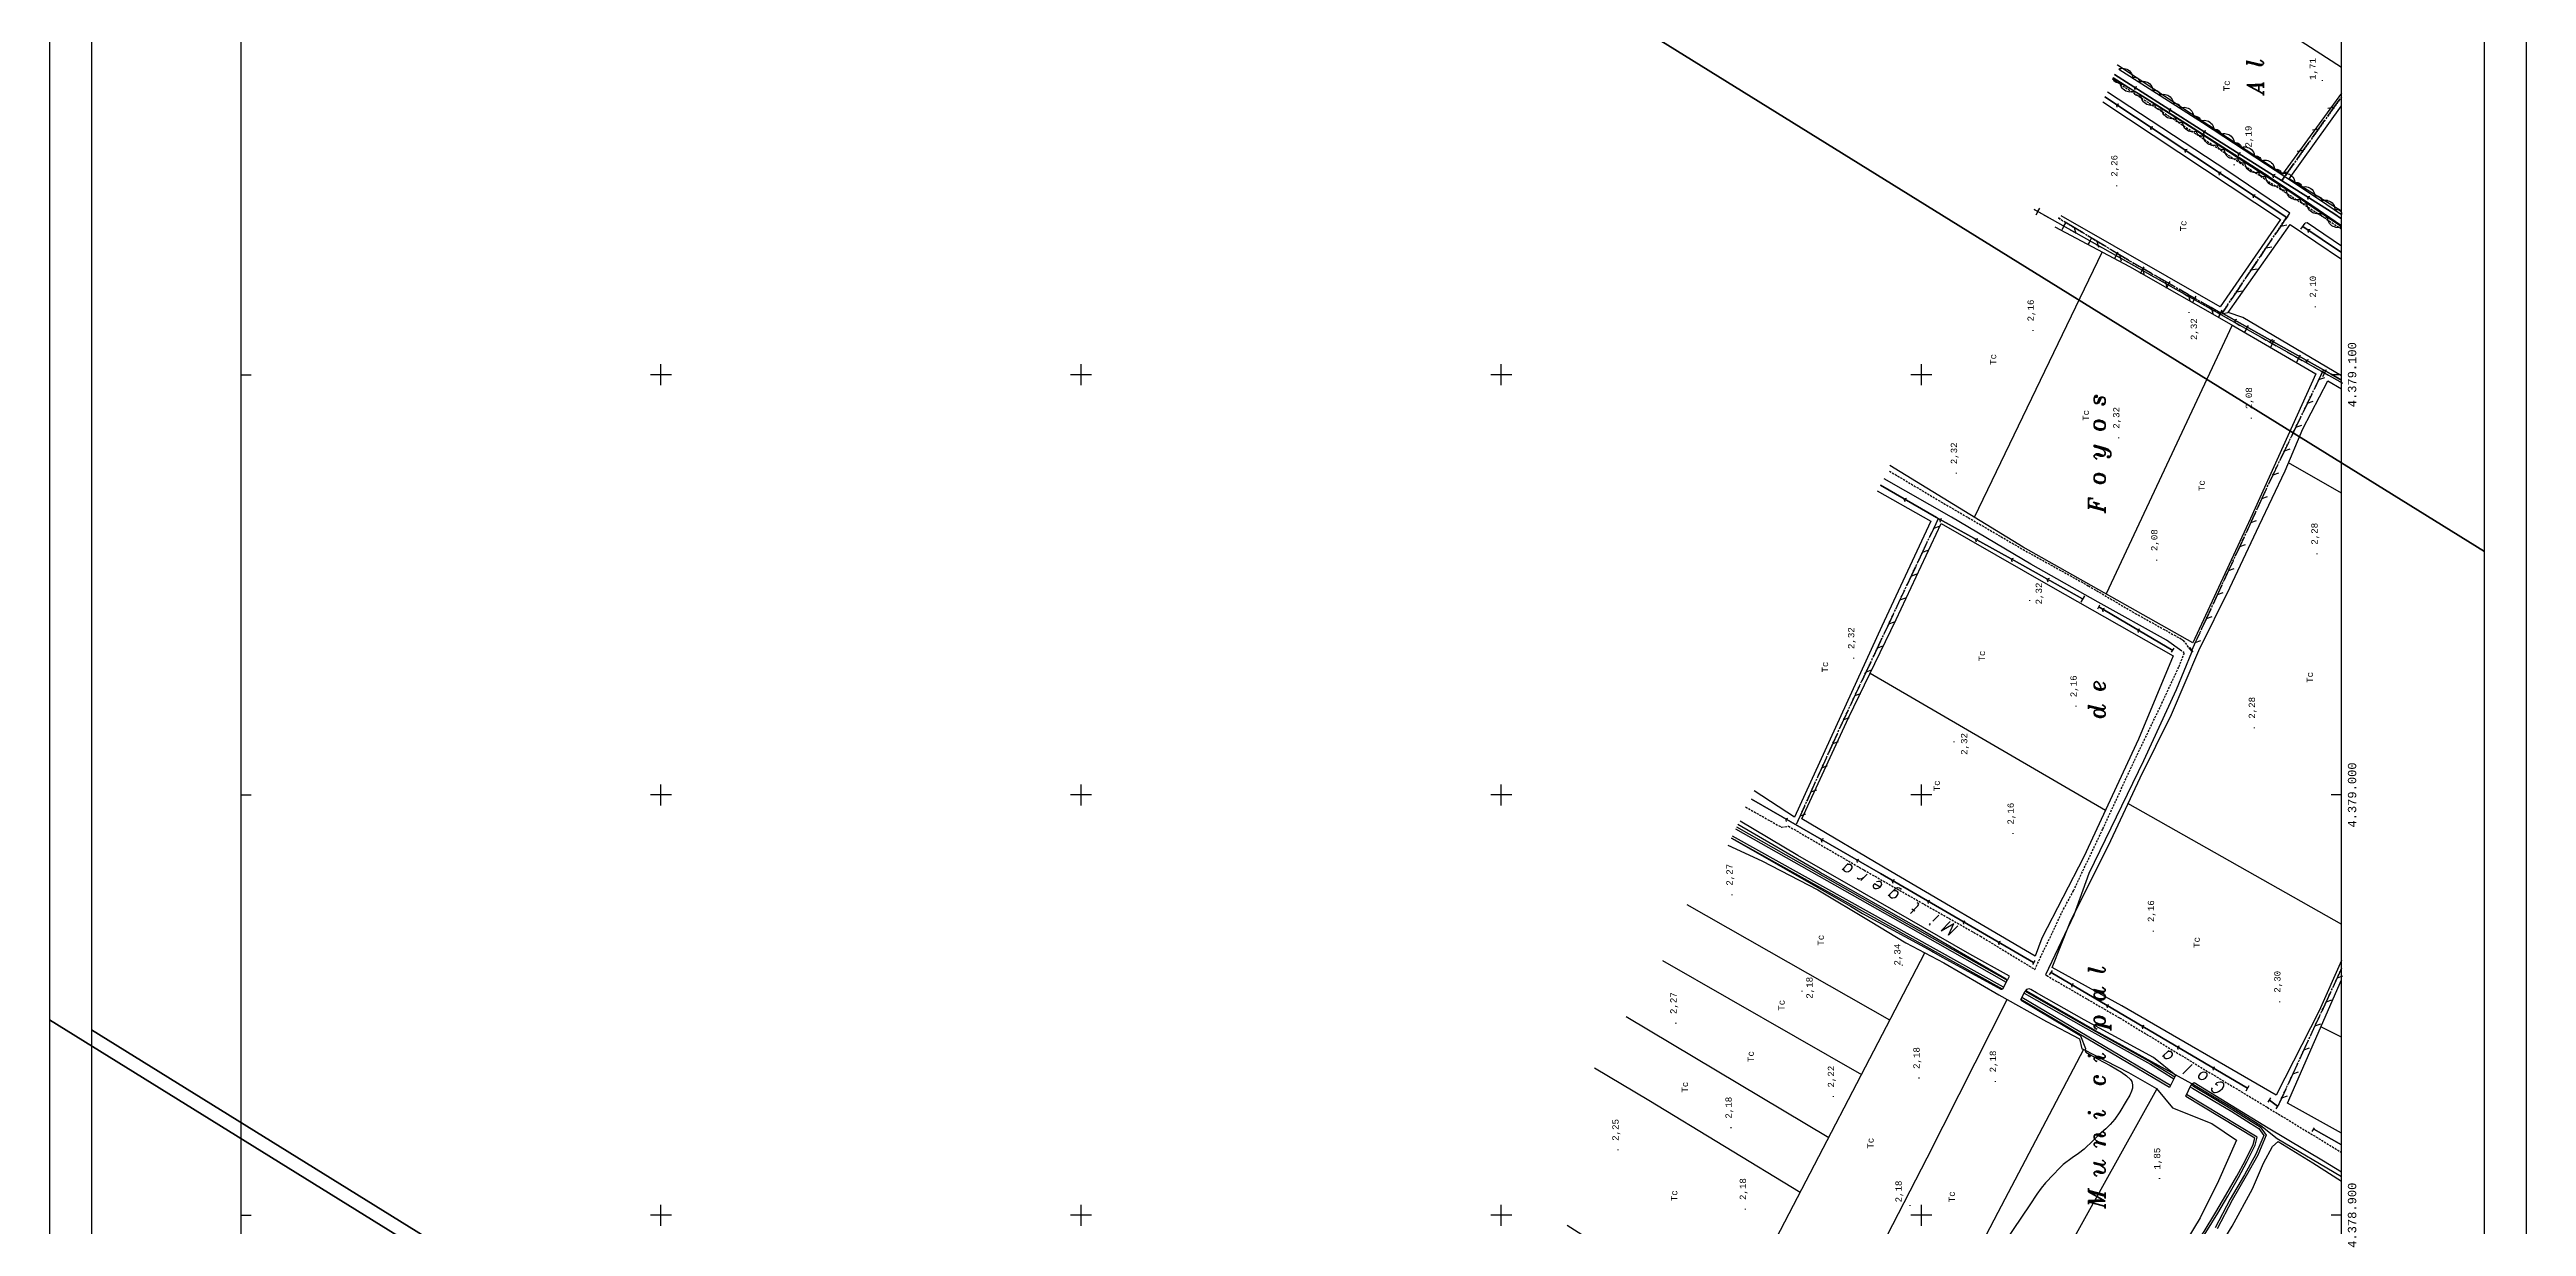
# Model space of a CAD drawing. Extents: x 730354 to 731930, y 4378581 to 4379608.
# Drawn here: x 730354 to 730944, y 4378897 to 4379177 of the extents above; entities that cross this region are included whole.
import ezdxf
from ezdxf.enums import TextEntityAlignment as Align

# ---------------------------------------------------------------- set-up
doc = ezdxf.new("R2010")
doc.units = 0
doc.header["$MEASUREMENT"] = 0
doc.linetypes.add('DASHED', pattern=[0.75, 0.5, -0.25])
doc.layers.get('0').update_dxf_attribs({"linetype": 'CONTINUOUS'})
for name, color, linetype in [('2', 7, 'CONTINUOUS'), ('27', 7, 'CONTINUOUS'), ('29', 7, 'CONTINUOUS'), ('30', 7, 'CONTINUOUS'), ('36', 7, 'CONTINUOUS'), ('44', 7, 'CONTINUOUS'), ('48', 7, 'CONTINUOUS'), ('50', 7, 'CONTINUOUS'), ('51', 7, 'CONTINUOUS'), ('53', 7, 'CONTINUOUS'), ('56', 7, 'CONTINUOUS'), ('62', 7, 'CONTINUOUS'), ('8', 7, 'CONTINUOUS'), ('PATTERN_CLASS', 7, 'CONTINUOUS')]:
    doc.layers.add(name, color=color, linetype=linetype)
doc.styles.add('ITALICT', font='ITALICT', dxfattribs={"height": 0.2})
doc.styles.add('MONOTXT', font='MONOTXT', dxfattribs={"height": 0.2})

# ---------------------------------------------------------------- blocks, each defined once
blk = doc.blocks.new('CRUZ')
at = {"layer": '62', "color": 7, "linetype": 'CONTINUOUS'}
for p, q in [((-2.5, 0), (2.5, 0)), ((0, -2.5), (0, 2.5))]:
    blk.add_line(p, q, dxfattribs=at)
blk = doc.blocks.new('SEMI')
at = {"layer": '62', "color": 7, "linetype": 'CONTINUOUS'}
blk.add_line((0, 0), (0, 2.5), dxfattribs=at)
blk = doc.blocks.new('MARVA')
at = {"layer": '62', "color": 7, "linetype": 'CONTINUOUS'}
for p, q in [((0, 7999.93), (0, 0)), ((4999.95, 0), (4999.95, 7999.93))]:
    blk.add_line(p, q, dxfattribs=at)
at = {"layer": '62', "color": 7, "linetype": 'CONTINUOUS', "xscale": 9.99990686758433, "yscale": 9.99990686758433}
for name, p, rotation in [('CRUZ', (999.99, 4999.95), 90), ('CRUZ', (1999.98, 4999.95), 90), ('CRUZ', (2999.97, 4999.95), 90), ('CRUZ', (3999.96, 4999.95), 90), ('SEMI', (0, 4999.95), 270), ('SEMI', (4999.95, 4999.95), 90), ('CRUZ', (999.99, 3999.96), 90), ('CRUZ', (1999.98, 3999.96), 90), ('CRUZ', (2999.97, 3999.96), 90), ('CRUZ', (3999.96, 3999.96), 90), ('SEMI', (0, 3999.96), 270), ('SEMI', (4999.95, 3999.96), 90), ('CRUZ', (999.99, 2999.97), 90), ('CRUZ', (1999.98, 2999.97), 90), ('CRUZ', (2999.97, 2999.97), 90), ('CRUZ', (3999.96, 2999.97), 90), ('SEMI', (0, 2999.97), 270), ('SEMI', (4999.95, 2999.97), 90)]:
    blk.add_blockref(name, p, dxfattribs=dict(at, rotation=rotation))
at = {"layer": '62', "color": 7, "linetype": 'CONTINUOUS', "style": 'MONOTXT'}
blk.add_attdef('TAG50', (0, 0), '', height=20, rotation=180, dxfattribs=at)
blk = doc.blocks.new('MARVAL')
at = {"layer": '62', "color": 7, "linetype": 'CONTINUOUS'}
ref = blk.add_blockref('MARVA', (0, 0), dxfattribs=dict(at, xscale=0.1000009313241567, yscale=0.1000009313241567))
ref.add_attrib('TAG90', '4.378.900', dxfattribs={"color": 7, "linetype": 'CONTINUOUS', "height": 1.99, "rotation": 90, "style": 'MONOTXT'}).set_placement((501.5, 300), align=Align.TOP_CENTER)
ref.add_attrib('TAG100', '4.379.000', dxfattribs={"color": 7, "linetype": 'CONTINUOUS', "height": 1.99, "rotation": 90, "style": 'MONOTXT'}).set_placement((501.5, 399.99), align=Align.TOP_CENTER)
ref.add_attrib('TAG110', '4.379.100', dxfattribs={"color": 7, "linetype": 'CONTINUOUS', "height": 1.99, "rotation": 90, "style": 'MONOTXT'}).set_placement((501.5, 499.99), align=Align.TOP_CENTER)

msp = doc.modelspace()

# ---------------------------------------------------------------- linework, layer by layer
at = {"layer": '2', "color": 1, "linetype": 'CONTINUOUS'}
for p, q in [((730887.2, 4379137.71), (730886.61, 4379136.86)), ((730890.28, 4379134.65), (730891.32, 4379136.03)), ((730871.53, 4379115.38), (730870.75, 4379114.08)), ((730838.82, 4379047.4), (730837.92, 4379045.89)), ((730841.96, 4379044.27), (730842.47, 4379045.23)), ((730859.55, 4379034), (730860.13, 4379034.96)), ((730864.71, 4379034.08), (730863.88, 4379035.07)), ((730827.01, 4378960.64), (730826.42, 4378959.66)), ((730820.37, 4378955.92), (730819.32, 4378953.78)), ((730830.48, 4378957.17), (730831.17, 4378958.27)), ((730823.67, 4378951.36), (730824.72, 4378953.32)), ((730860.34, 4378932.91), (730859.02, 4378930.4)), ((730862.91, 4378928.3), (730864.18, 4378931.05)), ((730877.95, 4378930.79), (730877.25, 4378929.52)), ((730882.5, 4378926.94), (730883.15, 4378927.92)), ((730885.07, 4378926.46), (730884.39, 4378925.33)), ((730893.03, 4378919.96), (730893.58, 4378920.81))]:
    msp.add_line(p, q, dxfattribs=at)
at = {"layer": '27', "color": 5, "linetype": 'CONTINUOUS'}
for p, q in [((730886.98, 4379137.39), (730843.69, 4379166.1)), ((730850.64, 4379168.44), (730851.24, 4379168.57)), ((730850.64, 4379168.44), (730850.79, 4379167.75)), ((730846.35, 4379164.33), (730846.96, 4379164.46)), ((730846.35, 4379164.33), (730846.49, 4379163.64)), ((730858.86, 4379163.19), (730859.46, 4379163.33)), ((730858.86, 4379163.19), (730859.01, 4379162.51)), ((730854.48, 4379158.95), (730855.08, 4379159.07)), ((730854.48, 4379158.95), (730854.62, 4379158.26)), ((730867.08, 4379157.95), (730867.68, 4379158.08)), ((730867.08, 4379157.95), (730867.23, 4379157.26)), ((730862.6, 4379153.56), (730863.21, 4379153.68)), ((730862.6, 4379153.56), (730862.74, 4379152.87)), ((730870.73, 4379148.17), (730871.33, 4379148.29)), ((730870.73, 4379148.17), (730870.87, 4379147.48)), ((730875.32, 4379152.74), (730875.92, 4379152.88)), ((730875.32, 4379152.74), (730875.48, 4379152.06)), ((730878.85, 4379142.78), (730879.46, 4379142.9)), ((730878.85, 4379142.78), (730878.99, 4379142.09)), ((730883.57, 4379147.55), (730884.17, 4379147.69)), ((730883.57, 4379147.55), (730883.73, 4379146.87)), ((730891.82, 4379142.36), (730892.42, 4379142.49)), ((730891.82, 4379142.36), (730891.98, 4379141.67)), ((730900, 4379129.09), (730890.76, 4379135.28)), ((730891.9, 4379134.52), (730892.5, 4379134.64)), ((730891.9, 4379134.52), (730892.04, 4379133.83)), ((730874.5, 4379113.02), (730875.1, 4379113.18)), ((730874.5, 4379113.02), (730874.69, 4379112.34)), ((730883.01, 4379108.24), (730883.6, 4379108.41)), ((730883.01, 4379108.24), (730883.2, 4379107.57)), ((730891.51, 4379103.47), (730892.1, 4379103.64)), ((730891.51, 4379103.47), (730891.7, 4379102.8)), ((730795.84, 4379070.48), (730796.44, 4379070.64)), ((730795.84, 4379070.48), (730796.02, 4379069.8)), ((730804.28, 4379065.6), (730804.88, 4379065.77)), ((730804.28, 4379065.6), (730804.48, 4379064.92)), ((730812.82, 4379060.88), (730813.41, 4379061.05)), ((730812.82, 4379060.88), (730813.01, 4379060.21)), ((730821.35, 4379056.17), (730821.94, 4379056.34)), ((730821.35, 4379056.17), (730821.55, 4379055.49)), ((730829.86, 4379051.4), (730830.45, 4379051.57)), ((730829.86, 4379051.4), (730830.05, 4379050.72)), ((730859.8, 4379034.41), (730842.21, 4379044.74)), ((730842.99, 4379044.28), (730843.58, 4379044.44)), ((730842.99, 4379044.28), (730843.16, 4379043.6)), ((730851.39, 4379039.35), (730851.99, 4379039.5)), ((730851.39, 4379039.35), (730851.57, 4379038.67)), ((730767.65, 4378994.35), (730768.24, 4378994.51)), ((730767.65, 4378994.35), (730767.83, 4378993.67)), ((730776.09, 4378989.47), (730776.69, 4378989.63)), ((730776.09, 4378989.47), (730776.27, 4378988.79)), ((730784.54, 4378984.6), (730785.13, 4378984.76)), ((730784.54, 4378984.6), (730784.72, 4378983.92)), ((730792.97, 4378979.72), (730793.57, 4378979.87)), ((730792.97, 4378979.72), (730793.16, 4378979.04)), ((730801.41, 4378974.82), (730802, 4378974.98)), ((730801.41, 4378974.82), (730801.59, 4378974.14)), ((730809.84, 4378969.92), (730810.43, 4378970.08)), ((730809.84, 4378969.92), (730810.02, 4378969.24)), ((730818.27, 4378965.03), (730818.86, 4378965.18)), ((730818.27, 4378965.03), (730818.45, 4378964.35)), ((730877.64, 4378930.23), (730830.86, 4378957.77)), ((730835.63, 4378954.96), (730836.22, 4378955.12)), ((730835.63, 4378954.96), (730835.81, 4378954.28)), ((730844.03, 4378950.02), (730844.63, 4378950.17)), ((730844.03, 4378950.02), (730844.21, 4378949.34)), ((730852.43, 4378945.07), (730853.03, 4378945.22)), ((730852.43, 4378945.07), (730852.61, 4378944.39)), ((730860.84, 4378940.12), (730861.43, 4378940.28)), ((730860.84, 4378940.12), (730861.01, 4378939.44)), ((730869.24, 4378935.18), (730869.83, 4378935.33)), ((730869.24, 4378935.18), (730869.41, 4378934.5)), ((730884.77, 4378925.96), (730882.82, 4378927.42)), ((730900, 4378916.74), (730893.37, 4378920.48))]:
    msp.add_line(p, q, dxfattribs=at)
for points in [[(730900, 4379137.05), (730898.19, 4379138.35), (730868.34, 4379157.14), (730845.96, 4379171.43)], [(730900, 4379098.68), (730897.52, 4379100.1), (730871.22, 4379114.86)], [(730838.36, 4379046.63), (730822.05, 4379055.78), (730803.56, 4379066), (730790.27, 4379073.71)], [(730826.7, 4378960.13), (730790.23, 4378981.31), (730759.54, 4378999.03)]]:
    msp.add_lwpolyline(points, dxfattribs=at)
at = {"layer": '29', "color": 7, "linetype": 'CONTINUOUS'}
for p, q in [((730898.17, 4379163.57), (730899.63, 4379165.61)), ((730894.52, 4379158.45), (730895.97, 4379160.48)), ((730896.72, 4379161.54), (730898.17, 4379163.57)), ((730898.17, 4379163.57), (730896.74, 4379163.33)), ((730890.87, 4379153.33), (730892.32, 4379155.36)), ((730893.07, 4379156.41), (730894.52, 4379158.45)), ((730894.52, 4379158.45), (730893.09, 4379158.21)), ((730885.76, 4379146.17), (730887.21, 4379148.21)), ((730887.21, 4379148.21), (730885.78, 4379147.97)), ((730887.21, 4379148.21), (730888.66, 4379150.24)), ((730889.41, 4379151.29), (730890.87, 4379153.33)), ((730890.87, 4379153.33), (730889.43, 4379153.09)), ((730833.13, 4379136.97), (730832.59, 4379137.29)), ((730836.38, 4379135.01), (730834.23, 4379136.3)), ((730886.91, 4379137.44), (730885.51, 4379135.37)), ((730838.52, 4379133.72), (730836.38, 4379135.01)), ((730836.38, 4379135.01), (730836.73, 4379133.6)), ((730841.77, 4379131.77), (730839.63, 4379133.06)), ((730843.91, 4379130.48), (730841.77, 4379131.77)), ((730841.77, 4379131.77), (730842.12, 4379130.36)), ((730883.4, 4379132.22), (730882, 4379130.15)), ((730882, 4379130.15), (730883.43, 4379130.42)), ((730885.51, 4379135.37), (730884.12, 4379133.29)), ((730885.51, 4379135.37), (730886.94, 4379135.64)), ((730847.16, 4379128.53), (730845.02, 4379129.82)), ((730849.3, 4379127.24), (730847.16, 4379128.53)), ((730847.16, 4379128.53), (730847.51, 4379127.12)), ((730852.59, 4379125.35), (730850.42, 4379126.59)), ((730854.76, 4379124.1), (730852.59, 4379125.35)), ((730852.59, 4379125.35), (730852.97, 4379123.95)), ((730878.49, 4379124.93), (730877.09, 4379122.85)), ((730879.88, 4379127), (730878.49, 4379124.93)), ((730878.49, 4379124.93), (730879.91, 4379125.2)), ((730882, 4379130.15), (730880.61, 4379128.07)), ((730858.05, 4379122.22), (730855.88, 4379123.46)), ((730860.21, 4379120.97), (730858.05, 4379122.22)), ((730858.05, 4379122.22), (730858.43, 4379120.81)), ((730863.5, 4379119.08), (730861.34, 4379120.33)), ((730865.67, 4379117.84), (730863.5, 4379119.08)), ((730863.5, 4379119.08), (730863.88, 4379117.68)), ((730874.98, 4379119.71), (730873.58, 4379117.63)), ((730876.37, 4379121.78), (730874.98, 4379119.71)), ((730874.98, 4379119.71), (730876.4, 4379119.98)), ((730868.96, 4379115.95), (730866.79, 4379117.2)), ((730871.13, 4379114.71), (730868.96, 4379115.95)), ((730868.96, 4379115.95), (730869.34, 4379114.55)), ((730871.46, 4379114.49), (730872.89, 4379114.76)), ((730872.86, 4379116.56), (730871.58, 4379114.66)), ((730895.69, 4379101.13), (730894.6, 4379098.88)), ((730892.96, 4379095.46), (730891.87, 4379093.21)), ((730894.6, 4379098.88), (730893.52, 4379096.63)), ((730894.6, 4379098.88), (730895.98, 4379099.36)), ((730890.23, 4379089.79), (730889.14, 4379087.54)), ((730891.87, 4379093.21), (730890.79, 4379090.96)), ((730891.87, 4379093.21), (730893.24, 4379093.69)), ((730887.5, 4379084.13), (730886.41, 4379081.87)), ((730889.14, 4379087.54), (730888.06, 4379085.29)), ((730889.14, 4379087.54), (730890.51, 4379088.02)), ((730886.41, 4379081.87), (730885.32, 4379079.62)), ((730886.41, 4379081.87), (730887.78, 4379082.35)), ((730882.09, 4379072.76), (730881.04, 4379070.5)), ((730883.68, 4379076.21), (730882.63, 4379073.94)), ((730883.68, 4379076.21), (730885.05, 4379076.68)), ((730804.01, 4379065.74), (730802.94, 4379063.48)), ((730879.44, 4379067.05), (730878.39, 4379064.79)), ((730881.04, 4379070.5), (730879.99, 4379068.23)), ((730881.04, 4379070.5), (730882.4, 4379071)), ((730801.33, 4379060.05), (730800.26, 4379057.79)), ((730802.94, 4379063.48), (730801.88, 4379061.22)), ((730802.94, 4379063.48), (730804.31, 4379063.97)), ((730876.8, 4379061.34), (730875.75, 4379059.08)), ((730875.75, 4379059.08), (730877.11, 4379059.58)), ((730878.39, 4379064.79), (730877.34, 4379062.52)), ((730878.39, 4379064.79), (730879.76, 4379065.29)), ((730798.65, 4379054.35), (730797.58, 4379052.09)), ((730800.26, 4379057.79), (730799.2, 4379055.52)), ((730800.26, 4379057.79), (730801.63, 4379058.28)), ((730874.16, 4379055.63), (730873.11, 4379053.37)), ((730873.11, 4379053.37), (730874.47, 4379053.87)), ((730875.75, 4379059.08), (730874.7, 4379056.81)), ((730795.97, 4379048.66), (730794.9, 4379046.4)), ((730797.58, 4379052.09), (730796.52, 4379049.83)), ((730797.58, 4379052.09), (730798.95, 4379052.58)), ((730871.51, 4379049.92), (730870.46, 4379047.66)), ((730870.46, 4379047.66), (730871.83, 4379048.16)), ((730873.11, 4379053.37), (730872.06, 4379051.1)), ((730793.29, 4379042.97), (730792.22, 4379040.71)), ((730794.9, 4379046.4), (730793.84, 4379044.14)), ((730794.9, 4379046.4), (730796.27, 4379046.89)), ((730867.82, 4379041.95), (730866.77, 4379039.68)), ((730868.87, 4379044.21), (730867.82, 4379041.95)), ((730867.82, 4379041.95), (730869.18, 4379042.45)), ((730870.46, 4379047.66), (730869.41, 4379045.39)), ((730790.61, 4379037.28), (730789.54, 4379035.02)), ((730792.22, 4379040.71), (730791.16, 4379038.45)), ((730792.22, 4379040.71), (730793.59, 4379041.2)), ((730865.18, 4379036.24), (730864.37, 4379034.49)), ((730866.23, 4379038.5), (730865.18, 4379036.24)), ((730865.18, 4379036.24), (730866.54, 4379036.74)), ((730787.93, 4379031.58), (730786.86, 4379029.32)), ((730789.54, 4379035.02), (730788.48, 4379032.75)), ((730789.54, 4379035.02), (730790.91, 4379035.51)), ((730785.25, 4379025.89), (730784.18, 4379023.63)), ((730784.18, 4379023.63), (730785.55, 4379024.12)), ((730786.86, 4379029.32), (730785.8, 4379027.06)), ((730786.86, 4379029.32), (730788.23, 4379029.81)), ((730782.57, 4379020.2), (730781.5, 4379017.94)), ((730781.5, 4379017.94), (730782.87, 4379018.43)), ((730784.18, 4379023.63), (730783.12, 4379021.37)), ((730779.93, 4379014.49), (730778.9, 4379012.21)), ((730778.9, 4379012.21), (730780.26, 4379012.72)), ((730776.31, 4379006.47), (730775.28, 4379004.2)), ((730777.34, 4379008.75), (730776.31, 4379006.47)), ((730776.31, 4379006.47), (730777.67, 4379006.99)), ((730778.9, 4379012.21), (730777.87, 4379009.93)), ((730773.72, 4379000.74), (730772.7, 4378998.46)), ((730774.75, 4379003.02), (730773.72, 4379000.74)), ((730773.72, 4379000.74), (730775.08, 4379001.25)), ((730771.14, 4378995), (730770.3, 4378993.15)), ((730772.16, 4378997.28), (730771.14, 4378995)), ((730771.14, 4378995), (730772.49, 4378995.52)), ((730898.95, 4378956.46), (730897.9, 4378954.19)), ((730900, 4378958.73), (730898.95, 4378956.46)), ((730898.95, 4378956.46), (730900.31, 4378956.96)), ((730896.31, 4378950.75), (730895.26, 4378948.48)), ((730897.36, 4378953.02), (730896.31, 4378950.75)), ((730896.31, 4378950.75), (730897.68, 4378951.25)), ((730892.08, 4378941.59), (730891.04, 4378939.32)), ((730893.67, 4378945.04), (730892.63, 4378942.77)), ((730894.72, 4378947.31), (730893.67, 4378945.04)), ((730893.67, 4378945.04), (730895.04, 4378945.54)), ((730889.45, 4378935.88), (730888.4, 4378933.61)), ((730891.04, 4378939.32), (730889.99, 4378937.05)), ((730891.04, 4378939.32), (730892.4, 4378939.83)), ((730886.81, 4378930.17), (730885.76, 4378927.9)), ((730888.4, 4378933.61), (730887.35, 4378931.34)), ((730888.4, 4378933.61), (730889.76, 4378934.11)), ((730885.76, 4378927.9), (730885.02, 4378926.3)), ((730885.76, 4378927.9), (730887.12, 4378928.4))]:
    msp.add_line(p, q, dxfattribs=at)
for points in [[(730884.76, 4379078.46), (730883.69, 4379076.23), (730883.68, 4379076.21)], [(730781.5, 4379017.94), (730781.14, 4379017.17), (730780.46, 4379015.67)]]:
    msp.add_lwpolyline(points, dxfattribs=at)
at = {"layer": '30', "color": 1, "linetype": 'CONTINUOUS'}
for p, q in [((730819.32, 4378953.78), (730754.83, 4378989.73)), ((730859.02, 4378930.4), (730823.67, 4378951.36))]:
    msp.add_line(p, q, dxfattribs=at)
at = {"layer": '30', "color": 5, "linetype": 'CONTINUOUS'}
for p, q in [((730819.54, 4378954.23), (730755.07, 4378990.17)), ((730859.25, 4378930.85), (730823.91, 4378951.8))]:
    msp.add_line(p, q, dxfattribs=at)
for points in [[(730755.76, 4378991.98), (730797.37, 4378968.35), (730820.15, 4378955.46)], [(730824.49, 4378952.88), (730839.15, 4378944.48), (730854.51, 4378935.92), (730860.11, 4378932.46)], [(730863.97, 4378930.59), (730864.52, 4378930.26), (730869.44, 4378927.33), (730873.85, 4378924.67), (730878.26, 4378921.91), (730880.27, 4378920.65), (730881.49, 4378919.01), (730879.58, 4378914.55), (730876.88, 4378909.59), (730873.5, 4378903.84), (730869.93, 4378897.02)], [(730747.07, 4378805.4), (730781.25, 4378786.68), (730798.85, 4378777.42), (730800.68, 4378777.37), (730804.42, 4378785.12), (730812.27, 4378801.05), (730824.93, 4378829.02), (730827.92, 4378834.1), (730835.06, 4378847.14), (730840.88, 4378856.52), (730845.54, 4378864.17), (730850.79, 4378871.83), (730854.82, 4378876.59), (730857.13, 4378879.65), (730863.17, 4378888.86), (730867.72, 4378895.89), (730870.51, 4378900.49), (730872.91, 4378904.53), (730875.5, 4378909.02), (730877.47, 4378912.69), (730879.45, 4378916.67), (730879.89, 4378918.59), (730863.12, 4378928.75)]]:
    msp.add_lwpolyline(points, dxfattribs=at)
at = {"layer": '30', "color": 1, "linetype": 'CONTINUOUS'}
for points in [[(730756.01, 4378992.41), (730797.62, 4378968.79), (730820.37, 4378955.92)], [(730824.72, 4378953.32), (730839.4, 4378944.92), (730854.76, 4378936.35), (730860.34, 4378932.91)], [(730864.18, 4378931.05), (730864.78, 4378930.69), (730869.7, 4378927.76), (730874.11, 4378925.1), (730878.53, 4378922.33), (730880.62, 4378921.02), (730882.06, 4378919.08), (730880.03, 4378914.33), (730877.32, 4378909.34), (730873.94, 4378903.6), (730870.37, 4378896.78)], [(730747.29, 4378805.85), (730781.49, 4378787.12), (730798.98, 4378777.92), (730800.37, 4378777.88), (730803.97, 4378785.34), (730811.82, 4378801.26), (730824.49, 4378829.25), (730827.49, 4378834.35), (730834.63, 4378847.39), (730840.45, 4378856.78), (730845.12, 4378864.44), (730850.39, 4378872.13), (730854.43, 4378876.9), (730856.72, 4378879.94), (730862.75, 4378889.13), (730867.3, 4378896.16), (730870.08, 4378900.75), (730872.48, 4378904.78), (730875.06, 4378909.26), (730877.03, 4378912.92), (730878.98, 4378916.84), (730879.32, 4378918.35), (730862.91, 4378928.29)]]:
    msp.add_lwpolyline(points, dxfattribs=at)
at = {"layer": '44', "color": 44, "linetype": 'CONTINUOUS'}
for points in [[(730845.78, 4379170.41), (730851.97, 4379166.77), (730858.78, 4379162.5), (730863.77, 4379159.28), (730882.5, 4379147.29), (730882.94, 4379147.03), (730891.63, 4379141.2), (730900, 4379135.5)], [(730754.78, 4378989.7), (730783.13, 4378973.53), (730783.52, 4378973.3), (730785.99, 4378971.81), (730802.49, 4378962.8), (730802.88, 4378962.6), (730804.91, 4378961.44), (730818.93, 4378953.77), (730819.3, 4378953.79), (730819.33, 4378953.77)], [(730820.35, 4378955.97), (730820.21, 4378956.21), (730802.7, 4378966.33), (730802.32, 4378966.55), (730798.79, 4378968.66), (730776.59, 4378981.12), (730776.16, 4378981.38), (730775.41, 4378981.83), (730756.29, 4378992.99)], [(730823.67, 4378951.36), (730823.74, 4378951.15), (730834.57, 4378944.75), (730837.72, 4378942.85), (730837.9, 4378942.69), (730839.05, 4378939.65), (730838.95, 4378939.21), (730839.12, 4378938.81), (730839.5, 4378938.58), (730841.88, 4378937.23), (730844.9, 4378935.61), (730847.59, 4378934.08), (730848.82, 4378933.21), (730849.79, 4378932.33), (730850.06, 4378931.81), (730850.23, 4378931.06), (730850.22, 4378930.27), (730850.02, 4378929.52), (730849.59, 4378928.59), (730848.77, 4378927.17), (730847.22, 4378924.63), (730846.02, 4378922.9), (730844.94, 4378921.61), (730843.89, 4378920.59), (730842.28, 4378919.19), (730840.91, 4378917.82), (730838.71, 4378915.71), (730837.41, 4378914.67), (730835.91, 4378913.65), (730833.74, 4378912.05), (730832.8, 4378911.15), (730831.43, 4378909.67), (730829.51, 4378907.71), (730828.47, 4378906.46), (730827.5, 4378905.05), (730825.83, 4378902.48), (730819.85, 4378893.67)], [(730900, 4378909.13), (730884.67, 4378918.21), (730880.8, 4378921.26), (730874.18, 4378925.43), (730864.36, 4378931.28), (730841.46, 4378943.88), (730841.33, 4378943.96), (730825.1, 4378953.3), (730824.72, 4378953.32)]]:
    msp.add_lwpolyline(points, dxfattribs=at)
at = {"layer": '51', "color": 3, "linetype": 'CONTINUOUS'}
for p, q in [((730846.63, 4379173.66), (730846.56, 4379173.71)), ((730887.56, 4379146.6), (730900, 4379163.97)), ((730900, 4379138.94), (730887.56, 4379146.6)), ((730812.61, 4379066.09), (730843.01, 4379129.17)), ((730873.93, 4379111.81), (730843.96, 4379047.83)), ((730900, 4379071.79), (730887.35, 4379079.03)), ((730843.79, 4378996.32), (730787.78, 4379028.9)), ((730849.02, 4378998.03), (730900, 4378969.25)), ((730792.48, 4378946.38), (730744.27, 4378973.88)), ((730738.37, 4378960.58), (730785.74, 4378933.45)), ((730755.19, 4378874.89), (730800.85, 4378962.42)), ((730729.73, 4378947.28), (730777.94, 4378918.51)), ((730900, 4378942.38), (730895.09, 4378944.83))]:
    msp.add_line(p, q, dxfattribs=at)
for points in [[(730900, 4379173.12), (730874.55, 4379189.58), (730858.47, 4379200.18)], [(730900, 4379167), (730885.91, 4379147.73), (730846.66, 4379173.65)], [(730843.2, 4379164.96), (730885.45, 4379136.89), (730871.14, 4379116.16), (730833.27, 4379137.76)], [(730831.76, 4379135.15), (730849.54, 4379125.71), (730873.76, 4379111.91), (730893.91, 4379100.21), (730878.3, 4379065.8), (730864.58, 4379036.17), (730824.24, 4379058.98), (730792.48, 4379078.4)], [(730873.03, 4379114.81), (730887.76, 4379135.73), (730900, 4379127.52)], [(730900, 4379099.75), (730876.49, 4379113.61), (730873.03, 4379114.81)], [(730831.08, 4378958.98), (730835.42, 4378969.71), (730845.07, 4378989.13), (730852.03, 4379004.07), (730859.55, 4379019.15), (730866.03, 4379034.39), (730873.37, 4379049.27), (730880.4, 4379064.11), (730886.54, 4379077.14), (730890.77, 4379087.08), (730896.71, 4379098.51), (730900, 4379096.65)], [(730789.5, 4379072.33), (730802.27, 4379065.14), (730790.57, 4379040.15), (730769.81, 4378994.71), (730760.21, 4379001.02)], [(730827.08, 4378961.67), (730792.74, 4378981.77), (730771.56, 4378994.35), (730782.65, 4379018.35), (730794.01, 4379041.71), (730804.68, 4379064.56), (730830.7, 4379049.67), (730859.88, 4379033.1), (730851.67, 4379013.29), (730838.67, 4378985.29), (730828.63, 4378965.89), (730827.08, 4378961.67)], [(730753.89, 4378988.02), (730762.04, 4378984.34), (730775.36, 4378977.42), (730787.79, 4378969.94), (730796.33, 4378964.79), (730805.32, 4378960.07), (730818.46, 4378952.46), (730829.75, 4378946.1), (730837.59, 4378941.98), (730838.16, 4378939.59), (730838.49, 4378939.5), (730849.3, 4378933.94), (730855.96, 4378930.15), (730859.76, 4378925.56), (730869.15, 4378921.8), (730874.96, 4378917.84), (730870.7, 4378908.19), (730866.38, 4378899.37), (730861.36, 4378891.1)], [(730900, 4378960.63), (730894.63, 4378948.6), (730884.47, 4378928.61), (730847.69, 4378949.84), (730831.08, 4378958.98)], [(730900, 4378919.55), (730887.11, 4378926.69), (730900, 4378956)], [(730775.49, 4378863.46), (730801.38, 4378913.64), (730820.41, 4378951.36)], [(730838.58, 4378939.45), (730818.15, 4378900.66), (730793.71, 4378853.72)], [(730771.12, 4378905.42), (730735.1, 4378927.32), (730722.21, 4378934.98)], [(730811.28, 4378846.6), (730830.36, 4378883.81), (730856.06, 4378930.03)], [(730866.32, 4378884.94), (730873.95, 4378897.41), (730878.76, 4378906.3), (730881.39, 4378912.36), (730883.59, 4378916.37), (730884.94, 4378917.52), (730893.15, 4378912.46), (730900, 4378908.11)], [(730728.18, 4378889.66), (730715.68, 4378897.57)]]:
    msp.add_lwpolyline(points, dxfattribs=at)
at = {"layer": '53', "color": 3, "linetype": 'CONTINUOUS'}
for points in [[(730846.98, 4379172.72), (730847.19, 4379172.82), (730847.55, 4379172.89), (730847.97, 4379172.93), (730848.29, 4379172.89), (730848.6, 4379172.79), (730848.91, 4379172.69), (730849.22, 4379172.52), (730849.51, 4379172.29), (730849.78, 4379172.01), (730849.99, 4379171.67), (730850.14, 4379171.26), (730850.21, 4379170.9), (730850.21, 4379170.65), (730850.47, 4379170.73), (730850.76, 4379170.77), (730850.97, 4379170.73), (730851.18, 4379170.67), (730851.4, 4379170.53), (730851.56, 4379170.38), (730851.72, 4379170.18), (730851.82, 4379169.99), (730851.82, 4379169.78), (730851.83, 4379169.62)], [(730850.62, 4379167.47), (730850.41, 4379167.36), (730850.03, 4379167.29), (730849.6, 4379167.25), (730849.28, 4379167.3), (730848.96, 4379167.39), (730848.65, 4379167.49), (730848.33, 4379167.67), (730848.03, 4379167.91), (730847.75, 4379168.2), (730847.54, 4379168.54), (730847.38, 4379168.96), (730847.31, 4379169.33), (730847.32, 4379169.59), (730847.04, 4379169.51), (730846.75, 4379169.46), (730846.53, 4379169.5), (730846.32, 4379169.56), (730846.09, 4379169.71), (730845.93, 4379169.86), (730845.76, 4379170.07), (730845.66, 4379170.27), (730845.66, 4379170.48), (730845.65, 4379170.64)], [(730855.6, 4379164.29), (730855.38, 4379164.18), (730855.01, 4379164.12), (730854.58, 4379164.07), (730854.25, 4379164.12), (730853.93, 4379164.22), (730853.62, 4379164.32), (730853.3, 4379164.5), (730853, 4379164.74), (730852.72, 4379165.02), (730852.51, 4379165.37), (730852.35, 4379165.79), (730852.29, 4379166.16), (730852.29, 4379166.41), (730852.02, 4379166.33), (730851.72, 4379166.29), (730851.5, 4379166.33), (730851.29, 4379166.39), (730851.07, 4379166.53), (730850.9, 4379166.69), (730850.73, 4379166.89), (730850.63, 4379167.09), (730850.63, 4379167.3), (730850.62, 4379167.47)], [(730851.83, 4379169.62), (730852.04, 4379169.73), (730852.4, 4379169.79), (730852.82, 4379169.84), (730853.14, 4379169.79), (730853.45, 4379169.7), (730853.76, 4379169.6), (730854.07, 4379169.43), (730854.36, 4379169.19), (730854.63, 4379168.91), (730854.84, 4379168.58), (730854.99, 4379168.17), (730855.06, 4379167.8), (730855.06, 4379167.55), (730855.32, 4379167.63), (730855.61, 4379167.68), (730855.82, 4379167.63), (730856.03, 4379167.58), (730856.25, 4379167.44), (730856.41, 4379167.28), (730856.57, 4379167.09), (730856.67, 4379166.89), (730856.67, 4379166.69), (730856.68, 4379166.53)], [(730856.68, 4379166.53), (730856.89, 4379166.63), (730857.25, 4379166.7), (730857.68, 4379166.74), (730857.99, 4379166.69), (730858.3, 4379166.6), (730858.61, 4379166.5), (730858.92, 4379166.33), (730859.21, 4379166.09), (730859.48, 4379165.81), (730859.69, 4379165.48), (730859.84, 4379165.07), (730859.91, 4379164.7), (730859.91, 4379164.46), (730860.17, 4379164.54), (730860.46, 4379164.58), (730860.67, 4379164.54), (730860.88, 4379164.48), (730861.1, 4379164.34), (730861.26, 4379164.19), (730861.42, 4379163.99), (730861.52, 4379163.79), (730861.52, 4379163.59), (730861.53, 4379163.43)], [(730860.57, 4379161.12), (730860.35, 4379161.01), (730859.98, 4379160.94), (730859.55, 4379160.9), (730859.23, 4379160.95), (730858.91, 4379161.04), (730858.59, 4379161.14), (730858.28, 4379161.32), (730857.98, 4379161.56), (730857.7, 4379161.85), (730857.49, 4379162.19), (730857.33, 4379162.61), (730857.26, 4379162.99), (730857.26, 4379163.24), (730856.99, 4379163.16), (730856.69, 4379163.11), (730856.47, 4379163.16), (730856.27, 4379163.22), (730856.04, 4379163.36), (730855.87, 4379163.52), (730855.71, 4379163.72), (730855.6, 4379163.92), (730855.6, 4379164.13), (730855.6, 4379164.29)], [(730865.54, 4379157.94), (730865.33, 4379157.84), (730864.95, 4379157.77), (730864.52, 4379157.73), (730864.2, 4379157.77), (730863.88, 4379157.87), (730863.57, 4379157.97), (730863.25, 4379158.15), (730862.95, 4379158.39), (730862.67, 4379158.68), (730862.46, 4379159.02), (730862.3, 4379159.44), (730862.23, 4379159.81), (730862.24, 4379160.07), (730861.96, 4379159.98), (730861.67, 4379159.94), (730861.45, 4379159.98), (730861.24, 4379160.04), (730861.01, 4379160.19), (730860.85, 4379160.34), (730860.68, 4379160.54), (730860.58, 4379160.75), (730860.58, 4379160.95), (730860.57, 4379161.12)], [(730861.53, 4379163.43), (730861.74, 4379163.54), (730862.1, 4379163.6), (730862.53, 4379163.64), (730862.84, 4379163.6), (730863.15, 4379163.5), (730863.46, 4379163.4), (730863.77, 4379163.23), (730864.06, 4379163), (730864.33, 4379162.72), (730864.54, 4379162.38), (730864.69, 4379161.97), (730864.76, 4379161.61), (730864.76, 4379161.36), (730865.02, 4379161.44), (730865.31, 4379161.48), (730865.52, 4379161.44), (730865.73, 4379161.38), (730865.95, 4379161.24), (730866.11, 4379161.09), (730866.27, 4379160.89), (730866.37, 4379160.7), (730866.37, 4379160.49), (730866.38, 4379160.33)], [(730866.38, 4379160.34), (730866.6, 4379160.44), (730866.96, 4379160.5), (730867.38, 4379160.54), (730867.7, 4379160.49), (730868.01, 4379160.4), (730868.31, 4379160.29), (730868.62, 4379160.12), (730868.91, 4379159.88), (730869.18, 4379159.59), (730869.38, 4379159.26), (730869.53, 4379158.85), (730869.59, 4379158.48), (730869.59, 4379158.23), (730869.85, 4379158.31), (730870.14, 4379158.35), (730870.35, 4379158.3), (730870.56, 4379158.25), (730870.77, 4379158.1), (730870.94, 4379157.95), (730871.1, 4379157.75), (730871.19, 4379157.55), (730871.19, 4379157.35), (730871.2, 4379157.19)], [(730870.48, 4379154.71), (730870.26, 4379154.61), (730869.89, 4379154.54), (730869.46, 4379154.51), (730869.13, 4379154.56), (730868.81, 4379154.66), (730868.5, 4379154.76), (730868.19, 4379154.94), (730867.89, 4379155.19), (730867.61, 4379155.48), (730867.41, 4379155.82), (730867.25, 4379156.24), (730867.19, 4379156.62), (730867.2, 4379156.87), (730866.92, 4379156.79), (730866.63, 4379156.75), (730866.41, 4379156.8), (730866.2, 4379156.86), (730865.98, 4379157.01), (730865.81, 4379157.17), (730865.65, 4379157.37), (730865.55, 4379157.57), (730865.55, 4379157.78), (730865.54, 4379157.94)], [(730875.41, 4379151.48), (730875.2, 4379151.38), (730874.82, 4379151.31), (730874.39, 4379151.27), (730874.07, 4379151.33), (730873.75, 4379151.42), (730873.44, 4379151.53), (730873.12, 4379151.71), (730872.83, 4379151.95), (730872.55, 4379152.25), (730872.34, 4379152.59), (730872.19, 4379153.01), (730872.13, 4379153.39), (730872.13, 4379153.64), (730871.86, 4379153.56), (730871.56, 4379153.52), (730871.34, 4379153.57), (730871.14, 4379153.63), (730870.91, 4379153.77), (730870.75, 4379153.93), (730870.58, 4379154.14), (730870.48, 4379154.34), (730870.48, 4379154.55), (730870.48, 4379154.71)], [(730871.2, 4379157.19), (730871.41, 4379157.29), (730871.77, 4379157.35), (730872.2, 4379157.39), (730872.51, 4379157.34), (730872.82, 4379157.24), (730873.13, 4379157.14), (730873.43, 4379156.96), (730873.72, 4379156.72), (730873.99, 4379156.44), (730874.19, 4379156.1), (730874.34, 4379155.69), (730874.4, 4379155.33), (730874.4, 4379155.08), (730874.67, 4379155.16), (730874.96, 4379155.19), (730875.17, 4379155.15), (730875.37, 4379155.09), (730875.59, 4379154.95), (730875.75, 4379154.79), (730875.91, 4379154.59), (730876.01, 4379154.4), (730876.01, 4379154.19), (730876.01, 4379154.03)], [(730876.01, 4379154.03), (730876.22, 4379154.14), (730876.59, 4379154.2), (730877.01, 4379154.23), (730877.32, 4379154.18), (730877.63, 4379154.09), (730877.94, 4379153.99), (730878.25, 4379153.81), (730878.53, 4379153.57), (730878.8, 4379153.29), (730879.01, 4379152.95), (730879.16, 4379152.54), (730879.22, 4379152.17), (730879.21, 4379151.92), (730879.48, 4379152), (730879.77, 4379152.04), (730879.98, 4379152), (730880.18, 4379151.94), (730880.4, 4379151.79), (730880.56, 4379151.64), (730880.72, 4379151.44), (730880.82, 4379151.24), (730880.82, 4379151.04), (730880.82, 4379150.88)], [(730880.35, 4379148.25), (730880.13, 4379148.14), (730879.76, 4379148.08), (730879.33, 4379148.04), (730879, 4379148.09), (730878.69, 4379148.19), (730878.37, 4379148.3), (730878.06, 4379148.48), (730877.76, 4379148.72), (730877.49, 4379149.01), (730877.28, 4379149.36), (730877.12, 4379149.78), (730877.06, 4379150.15), (730877.07, 4379150.41), (730876.79, 4379150.33), (730876.5, 4379150.29), (730876.28, 4379150.33), (730876.07, 4379150.4), (730875.85, 4379150.54), (730875.68, 4379150.7), (730875.52, 4379150.91), (730875.42, 4379151.11), (730875.42, 4379151.32), (730875.41, 4379151.48)], [(730885.29, 4379145.02), (730885.07, 4379144.91), (730884.69, 4379144.85), (730884.26, 4379144.81), (730883.94, 4379144.86), (730883.62, 4379144.96), (730883.31, 4379145.07), (730882.99, 4379145.25), (730882.7, 4379145.49), (730882.42, 4379145.78), (730882.22, 4379146.13), (730882.06, 4379146.55), (730882, 4379146.92), (730882, 4379147.18), (730881.73, 4379147.1), (730881.43, 4379147.06), (730881.21, 4379147.1), (730881.01, 4379147.16), (730880.78, 4379147.31), (730880.62, 4379147.47), (730880.45, 4379147.67), (730880.35, 4379147.88), (730880.35, 4379148.08), (730880.35, 4379148.25)], [(730880.82, 4379150.88), (730881.04, 4379150.98), (730881.4, 4379151.04), (730881.82, 4379151.08), (730882.14, 4379151.03), (730882.45, 4379150.94), (730882.75, 4379150.83), (730883.06, 4379150.66), (730883.35, 4379150.42), (730883.62, 4379150.13), (730883.82, 4379149.8), (730883.97, 4379149.38), (730884.03, 4379149.02), (730884.02, 4379148.77), (730884.29, 4379148.85), (730884.58, 4379148.89), (730884.79, 4379148.84), (730885, 4379148.78), (730885.21, 4379148.64), (730885.38, 4379148.49), (730885.54, 4379148.29), (730885.63, 4379148.09), (730885.63, 4379147.89), (730885.64, 4379147.73)], [(730885.64, 4379147.73), (730885.85, 4379147.83), (730886.21, 4379147.89), (730886.63, 4379147.93), (730886.95, 4379147.88), (730887.26, 4379147.78), (730887.57, 4379147.68), (730887.87, 4379147.5), (730888.16, 4379147.26), (730888.43, 4379146.98), (730888.63, 4379146.64), (730888.78, 4379146.23), (730888.84, 4379145.87), (730888.84, 4379145.62), (730889.11, 4379145.7), (730889.4, 4379145.73), (730889.61, 4379145.69), (730889.81, 4379145.63), (730890.03, 4379145.49), (730890.19, 4379145.33), (730890.35, 4379145.13), (730890.45, 4379144.94), (730890.45, 4379144.73), (730890.45, 4379144.57)], [(730890.22, 4379141.78), (730890, 4379141.68), (730889.63, 4379141.62), (730889.2, 4379141.58), (730888.87, 4379141.63), (730888.56, 4379141.73), (730888.24, 4379141.83), (730887.93, 4379142.01), (730887.63, 4379142.26), (730887.36, 4379142.55), (730887.15, 4379142.89), (730887, 4379143.32), (730886.93, 4379143.69), (730886.94, 4379143.94), (730886.67, 4379143.87), (730886.37, 4379143.83), (730886.15, 4379143.87), (730885.94, 4379143.93), (730885.72, 4379144.08), (730885.55, 4379144.24), (730885.39, 4379144.44), (730885.29, 4379144.64), (730885.29, 4379144.85), (730885.29, 4379145.02)], [(730890.44, 4379144.56), (730890.65, 4379144.66), (730891.02, 4379144.72), (730891.44, 4379144.75), (730891.76, 4379144.7), (730892.07, 4379144.6), (730892.37, 4379144.49), (730892.67, 4379144.31), (730892.96, 4379144.07), (730893.23, 4379143.78), (730893.42, 4379143.44), (730893.57, 4379143.03), (730893.63, 4379142.66), (730893.62, 4379142.42), (730893.89, 4379142.49), (730894.18, 4379142.53), (730894.39, 4379142.48), (730894.59, 4379142.42), (730894.81, 4379142.27), (730894.97, 4379142.12), (730895.12, 4379141.91), (730895.22, 4379141.72), (730895.22, 4379141.51), (730895.22, 4379141.35)], [(730895.1, 4379138.46), (730894.88, 4379138.36), (730894.51, 4379138.3), (730894.07, 4379138.27), (730893.75, 4379138.33), (730893.43, 4379138.43), (730893.12, 4379138.54), (730892.81, 4379138.72), (730892.52, 4379138.97), (730892.24, 4379139.26), (730892.04, 4379139.61), (730891.89, 4379140.04), (730891.83, 4379140.41), (730891.84, 4379140.67), (730891.57, 4379140.59), (730891.27, 4379140.55), (730891.05, 4379140.6), (730890.85, 4379140.66), (730890.63, 4379140.81), (730890.46, 4379140.97), (730890.3, 4379141.18), (730890.2, 4379141.38), (730890.2, 4379141.59), (730890.2, 4379141.76)], [(730900, 4379135.18), (730899.78, 4379135.08), (730899.41, 4379135.02), (730898.98, 4379134.99), (730898.65, 4379135.04), (730898.33, 4379135.14), (730898.02, 4379135.25), (730897.71, 4379135.43), (730897.42, 4379135.68), (730897.14, 4379135.98), (730896.94, 4379136.32), (730896.79, 4379136.75), (730896.73, 4379137.12), (730896.74, 4379137.38), (730896.47, 4379137.3), (730896.17, 4379137.26), (730895.95, 4379137.31), (730895.75, 4379137.37), (730895.52, 4379137.52), (730895.36, 4379137.68), (730895.2, 4379137.89), (730895.1, 4379138.09), (730895.1, 4379138.3), (730895.1, 4379138.46)], [(730895.22, 4379141.35), (730895.43, 4379141.45), (730895.8, 4379141.51), (730896.22, 4379141.54), (730896.53, 4379141.49), (730896.84, 4379141.39), (730897.15, 4379141.28), (730897.45, 4379141.1), (730897.74, 4379140.86), (730898, 4379140.58), (730898.2, 4379140.24), (730898.35, 4379139.82), (730898.41, 4379139.46), (730898.4, 4379139.21), (730898.67, 4379139.29), (730898.96, 4379139.32), (730899.17, 4379139.28), (730899.37, 4379139.21), (730899.59, 4379139.07), (730899.75, 4379138.91), (730899.9, 4379138.71), (730900, 4379138.51), (730900, 4379138.31), (730900, 4379138.15)]]:
    msp.add_lwpolyline(points, dxfattribs=at)
at = {"layer": '56', "color": 7, "linetype": 'CONTINUOUS'}
for p, q in [((730826.87, 4379139.31), (730828.57, 4379138.35)), ((730827.72, 4379138.83), (730827.23, 4379137.96)), ((730827.72, 4379138.83), (730828.18, 4379139.65)), ((730829.22, 4379137.98), (730830.37, 4379137.34)), ((730831.25, 4379136.84), (730832.4, 4379136.2)), ((730833.92, 4379135.34), (730834.39, 4379136.16)), ((730833.07, 4379135.82), (730834.77, 4379134.86)), ((730833.92, 4379135.34), (730833.43, 4379134.46)), ((730835.43, 4379134.49), (730836.57, 4379133.84)), ((730837.45, 4379133.35), (730838.6, 4379132.7)), ((730839.28, 4379132.32), (730840.97, 4379131.36)), ((730840.13, 4379131.84), (730839.63, 4379130.97)), ((730840.13, 4379131.84), (730840.59, 4379132.67)), ((730841.63, 4379131), (730842.78, 4379130.35)), ((730843.65, 4379129.85), (730844.8, 4379129.21)), ((730845.48, 4379128.83), (730847.18, 4379127.87)), ((730846.33, 4379128.35), (730845.84, 4379127.47)), ((730846.33, 4379128.35), (730846.79, 4379129.17)), ((730847.83, 4379127.5), (730848.98, 4379126.86)), ((730849.86, 4379126.36), (730851.01, 4379125.71)), ((730851.68, 4379125.33), (730853.38, 4379124.38)), ((730852.53, 4379124.85), (730852.04, 4379123.98)), ((730852.53, 4379124.85), (730853, 4379125.68)), ((730854.03, 4379124.01), (730855.18, 4379123.36)), ((730856.06, 4379122.87), (730857.21, 4379122.22)), ((730857.88, 4379121.84), (730859.58, 4379120.88)), ((730858.73, 4379121.36), (730858.24, 4379120.48)), ((730858.73, 4379121.36), (730859.2, 4379122.18)), ((730860.24, 4379120.51), (730861.39, 4379119.87)), ((730862.26, 4379119.37), (730863.41, 4379118.72)), ((730864.94, 4379117.87), (730865.4, 4379118.69)), ((730864.09, 4379118.34), (730865.79, 4379117.39)), ((730864.94, 4379117.87), (730864.44, 4379116.99)), ((730866.44, 4379117.02), (730867.59, 4379116.37)), ((730868.47, 4379115.88), (730869.62, 4379115.23)), ((730870.29, 4379114.85), (730871.99, 4379113.89)), ((730871.14, 4379114.37), (730870.65, 4379113.5)), ((730871.14, 4379114.37), (730871.6, 4379115.19)), ((730872.64, 4379113.52), (730873.79, 4379112.88)), ((730874.67, 4379112.38), (730875.82, 4379111.74)), ((730876.49, 4379111.36), (730878.19, 4379110.4)), ((730877.34, 4379110.88), (730876.85, 4379110)), ((730877.34, 4379110.88), (730877.81, 4379111.7)), ((730878.85, 4379110.03), (730879.99, 4379109.38)), ((730880.87, 4379108.89), (730882.02, 4379108.24)), ((730882.7, 4379107.86), (730884.4, 4379106.9)), ((730883.55, 4379107.38), (730883.05, 4379106.51)), ((730883.55, 4379107.38), (730884.01, 4379108.21)), ((730885.05, 4379106.54), (730886.2, 4379105.89)), ((730887.08, 4379105.39), (730888.22, 4379104.75)), ((730888.9, 4379104.37), (730890.6, 4379103.41)), ((730889.75, 4379103.89), (730889.26, 4379103.01)), ((730889.75, 4379103.89), (730890.21, 4379104.71)), ((730891.25, 4379103.04), (730892.4, 4379102.39)), ((730893.28, 4379101.9), (730894.43, 4379101.25)), ((730895.1, 4379100.87), (730896.8, 4379099.92)), ((730895.95, 4379100.39), (730896.42, 4379101.22)), ((730895.95, 4379100.39), (730895.46, 4379099.52)), ((730897.46, 4379099.55), (730898.6, 4379098.9)), ((730899.48, 4379098.41), (730900.22, 4379097.99))]:
    msp.add_line(p, q, dxfattribs=at)
at = {"layer": '8', "color": 7, "linetype": 'CONTINUOUS'}
for points in [[(730887.2, 4379137.71), (730887.72, 4379138.46), (730872.96, 4379148.44), (730844.28, 4379167.23)], [(730900, 4379130.57), (730893.81, 4379134.79), (730891.79, 4379136.14), (730891.32, 4379136.03)], [(730861.99, 4379034.22), (730858.33, 4379036.82), (730842.07, 4379045.85), (730826.06, 4379054.94), (730807.15, 4379066.11), (730791.15, 4379075.25)], [(730863.6, 4379035.07), (730864.25, 4379034.24), (730864.32, 4379034.08), (730864.28, 4379033.87), (730860.65, 4379024.98), (730852.84, 4379008.11), (730839.87, 4378981.32), (730836.25, 4378971.4)], [(730820.41, 4378955.91), (730820.55, 4378956.13), (730820.96, 4378956.92), (730811.56, 4378962.16), (730785.97, 4378976.77), (730770.59, 4378985.56), (730756.89, 4378993.74)], [(730836.25, 4378971.4), (730829.5, 4378957.21), (730829.82, 4378957.02)], [(730860.34, 4378932.91), (730860.53, 4378933.23), (730855.21, 4378937.51), (730838.77, 4378946.5), (730827.37, 4378952.92), (730826.07, 4378953.69), (730825.62, 4378953.84), (730824.98, 4378953.73), (730824.72, 4378953.32)], [(730900, 4378910.27), (730895.67, 4378912.89), (730882.54, 4378920.71), (730864.92, 4378931.52), (730864.18, 4378931.05)]]:
    msp.add_lwpolyline(points, dxfattribs=at)
at = {"layer": '8', "color": 7, "linetype": 'DASHED'}
for points in [[(730845.44, 4379170.37), (730875.69, 4379150.51), (730900, 4379134.66)], [(730792.4, 4379077.06), (730805.32, 4379069.37), (730824.19, 4379058.41), (730839.76, 4379049.76), (730850.91, 4379043.19), (730861.9, 4379037.08), (730862.11, 4379036.93), (730862.29, 4379036.76), (730863.6, 4379035.07)], [(730833.83, 4378972.82), (730836.2, 4378977.21), (730843.17, 4378991.91), (730850.72, 4379008.23), (730857.25, 4379021.82), (730861.31, 4379030.55), (730862.5, 4379033.58), (730862.52, 4379033.73), (730862.49, 4379033.8), (730862.42, 4379033.91), (730862.21, 4379034.06)], [(730758.16, 4378997.14), (730766.7, 4378992.31), (730768.35, 4378992.59), (730786.34, 4378982.13), (730814.06, 4378966.39), (730826.99, 4378958.51), (730833.83, 4378972.82)], [(730829.82, 4378957.02), (730847.18, 4378946.96), (730867.69, 4378934.48), (730882.36, 4378925.66), (730900, 4378914.95)]]:
    msp.add_lwpolyline(points, dxfattribs=at)
at = {"layer": 'PATTERN_CLASS', "color": 5, "linetype": 'CONTINUOUS'}
for p, q in [((730843.69, 4379166.1), (730886.98, 4379137.39)), ((730890.76, 4379135.28), (730900, 4379129.09)), ((730842.21, 4379044.74), (730859.8, 4379034.41)), ((730830.86, 4378957.77), (730877.64, 4378930.23)), ((730882.82, 4378927.42), (730884.77, 4378925.96)), ((730893.37, 4378920.48), (730900, 4378916.74))]:
    msp.add_line(p, q, dxfattribs=at)
at = {"layer": 'PATTERN_CLASS', "color": 7, "linetype": 'DASHED'}
for p, q in [((730900, 4379166.13), (730885.76, 4379146.17)), ((730871.58, 4379114.66), (730886.91, 4379137.44)), ((730885.02, 4378926.3), (730900, 4378958.73))]:
    msp.add_line(p, q, dxfattribs=at)
at = {"layer": 'PATTERN_CLASS', "color": 7, "linetype": 'CONTINUOUS'}
msp.add_line((730900.22, 4379097.99), (730826.87, 4379139.31), dxfattribs=at)
at = {"layer": 'PATTERN_CLASS', "color": 3, "linetype": 'CONTINUOUS'}
for points in [[(730846.98, 4379172.72), (730866.92, 4379159.99), (730889.25, 4379145.36), (730896.49, 4379140.5), (730900, 4379138.15)], [(730900, 4379135.18), (730895.12, 4379138.45), (730887.89, 4379143.31), (730865.58, 4379157.92), (730845.65, 4379170.64)]]:
    msp.add_lwpolyline(points, dxfattribs=at)
at = {"layer": 'PATTERN_CLASS', "color": 5, "linetype": 'CONTINUOUS'}
for points in [[(730845.96, 4379171.43), (730868.34, 4379157.14), (730898.19, 4379138.35), (730900, 4379137.05)], [(730871.22, 4379114.86), (730897.52, 4379100.1), (730900, 4379098.68)], [(730790.27, 4379073.71), (730803.56, 4379066), (730822.05, 4379055.78), (730838.36, 4379046.63)], [(730759.54, 4378999.03), (730790.23, 4378981.31), (730826.7, 4378960.13)]]:
    msp.add_lwpolyline(points, dxfattribs=at)
at = {"layer": 'PATTERN_CLASS', "color": 7, "linetype": 'DASHED'}
for points in [[(730832.59, 4379137.29), (730849.55, 4379127.09), (730871.13, 4379114.71)], [(730864.37, 4379034.49), (730883.69, 4379076.23), (730895.69, 4379101.13)], [(730770.3, 4378993.15), (730781.14, 4379017.17), (730804.01, 4379065.74)]]:
    msp.add_lwpolyline(points, dxfattribs=at)

# ---------------------------------------------------------------- block references
at = {"layer": '62', "color": 7, "linetype": 'CONTINUOUS'}
msp.add_blockref('MARVAL', (730400, 4378600), dxfattribs=at)

# ---------------------------------------------------------------- texts
at = {"layer": '36', "color": 7, "linetype": 'CONTINUOUS', "style": 'MONOTXT'}
for p in [(730873.39, 4379167.44), (730863.08, 4379134.09), (730817.8, 4379102.34), (730839.88, 4379089.02), (730867.45, 4379072.31), (730777.79, 4379029.14), (730815.15, 4379031.77), (730893.2, 4379026.68), (730804.41, 4379000.88), (730776.79, 4378964.14), (730866.26, 4378963.61), (730767.45, 4378948.66), (730760.12, 4378936.46), (730744.46, 4378929.18), (730788.64, 4378915.85), (730741.91, 4378903.35), (730807.97, 4378903.1)]:
    msp.add_text('Tc', height=1.5, rotation=90, dxfattribs=at).set_placement(p)
at = {"layer": '48', "color": 7, "linetype": 'CONTINUOUS', "style": 'MONOTXT'}
for s, p in [(' 1,71', (730893.87, 4379168.85)), ('.', (730895.61, 4379169.34)), (' 2,19', (730878.58, 4379152.76)), (' 2,26', (730846.66, 4379145.78)), ('.', (730874.6, 4379149.27)), ('.', (730846.66, 4379144.28)), (' 2,10', (730893.93, 4379117.03)), (' 2,16', (730826.75, 4379111.38)), ('.', (730863.84, 4379114.13)), (' 2,32', (730865.58, 4379106.94)), ('.', (730893.93, 4379115.53)), ('.', (730826.75, 4379109.88)), (' 2,08', (730878.68, 4379090.52)), (' 2,32', (730847.13, 4379085.82)), ('.', (730878.68, 4379089.02)), (' 2,32', (730808.5, 4379077.39)), ('.', (730847.13, 4379084.32)), ('.', (730808.5, 4379075.89)), (' 2,08', (730856.17, 4379056.73)), (' 2,28', (730894.29, 4379058.25)), ('.', (730856.17, 4379055.23)), ('.', (730894.29, 4379056.75)), (' 2,32', (730828.68, 4379044.04)), ('.', (730825.94, 4379045.64)), (' 2,32', (730784.02, 4379033.42)), ('.', (730784.02, 4379031.92)), (' 2,16', (730836.96, 4379021.96)), ('.', (730836.96, 4379020.46)), (' 2,28', (730879.4, 4379016.84)), ('.', (730807.92, 4379011.96)), (' 2,32', (730810.91, 4379008.25)), ('.', (730879.4, 4379015.34)), (' 2,16', (730821.99, 4378991.66)), ('.', (730821.99, 4378990.16)), (' 2,27', (730755.07, 4378977.12)), ('.', (730755.07, 4378975.62)), (' 2,16', (730855.38, 4378968.46)), ('.', (730855.38, 4378966.96)), (' 2,34', (730795.02, 4378958.12)), ('.', (730795.65, 4378958.86)), ('.', (730771.73, 4378952.69)), (' 2,18', (730774.1, 4378950.22)), (' 2,30', (730885.46, 4378951.65)), (' 2,27', (730741.72, 4378946.58)), ('.', (730885.46, 4378950.15)), ('.', (730741.72, 4378945.08)), (' 2,18', (730799.57, 4378933.51)), (' 2,18', (730817.77, 4378932.69)), (' 2,22', (730779.23, 4378929.08)), ('.', (730799.57, 4378932.01)), ('.', (730817.77, 4378931.19)), (' 2,18', (730754.86, 4378921.69)), ('.', (730779.23, 4378927.58)), (' 2,25', (730727.93, 4378916.41)), ('.', (730754.86, 4378920.19)), ('.', (730727.93, 4378914.91)), (' 1,85', (730856.83, 4378909.57)), (' 2,18', (730758.26, 4378902.33)), (' 2,18', (730795.31, 4378901.76)), ('.', (730856.83, 4378908.07)), ('.', (730758.26, 4378900.83)), ('.', (730797.47, 4378901.66))]:
    msp.add_text(s, height=1.5, rotation=90, dxfattribs=at).set_placement(p)
at = {"layer": '50', "color": 7, "linetype": 'CONTINUOUS', "style": 'ITALICT'}
for s, height, rotation, p in [('A l  b a l  a t                             d e l s                      S o r e l  l  s', 4, 90, (730881.41, 4379166.74)), ('M i  t  g e r a', 3, 150.41118, (730809.09, 4378968.63)), ('G o l  a', 3, 148.98458, (730872.85, 4378930.8))]:
    msp.add_text(s, height=height, rotation=rotation, dxfattribs=at).set_placement(p)
at = {"layer": '56', "color": 7, "linetype": 'CONTINUOUS', "style": 'ITALICT'}
msp.add_text('T e r m i n o                M u n i  c i  p a l                  d e             F o y o s', height=4, rotation=90, dxfattribs=at).set_placement((730843.75, 4378808.07))

# ---------------------------------------------------------------- meshes
at = {"color": 7, "linetype": 'CONTINUOUS'}
mesh = msp.add_polyface(dxfattribs=at)
corners = [(730354.5, 4378581), (730354.5, 4378581), (730354.5, 4378771.96), (730662.5, 4378581), (730354.5, 4378946.49), (730944, 4378581), (730354.5, 4379607.5), (730944, 4379242.01), (730944, 4379607.5)]
mesh.append_faces([[corners[k] for k in face] for face in [(0, 1, 3, 2), (2, 3, 5, 4), (4, 5, 7, 6), (6, 7, 8, 8)]], dxfattribs={"vtx0": -1, "vtx2": -1, "color": 7})
mesh = msp.add_polyface(dxfattribs=at)
corners = [(730364.5, 4378591), (730364.5, 4378591), (730364.5, 4378775.76), (730662.5, 4378591), (730364.5, 4378944.09), (730934, 4378591), (730364.5, 4379411), (730934, 4379057.91), (730662.5, 4379411), (730934, 4379242.67), (730934, 4379411)]
mesh.append_faces([[corners[k] for k in face] for face in [(0, 1, 3, 2), (2, 3, 5, 4), (4, 5, 7, 6), (6, 7, 9, 8), (8, 9, 10, 10)]], dxfattribs={"vtx0": -1, "vtx2": -1, "color": 7})

doc.saveas('drawing.dxf')
